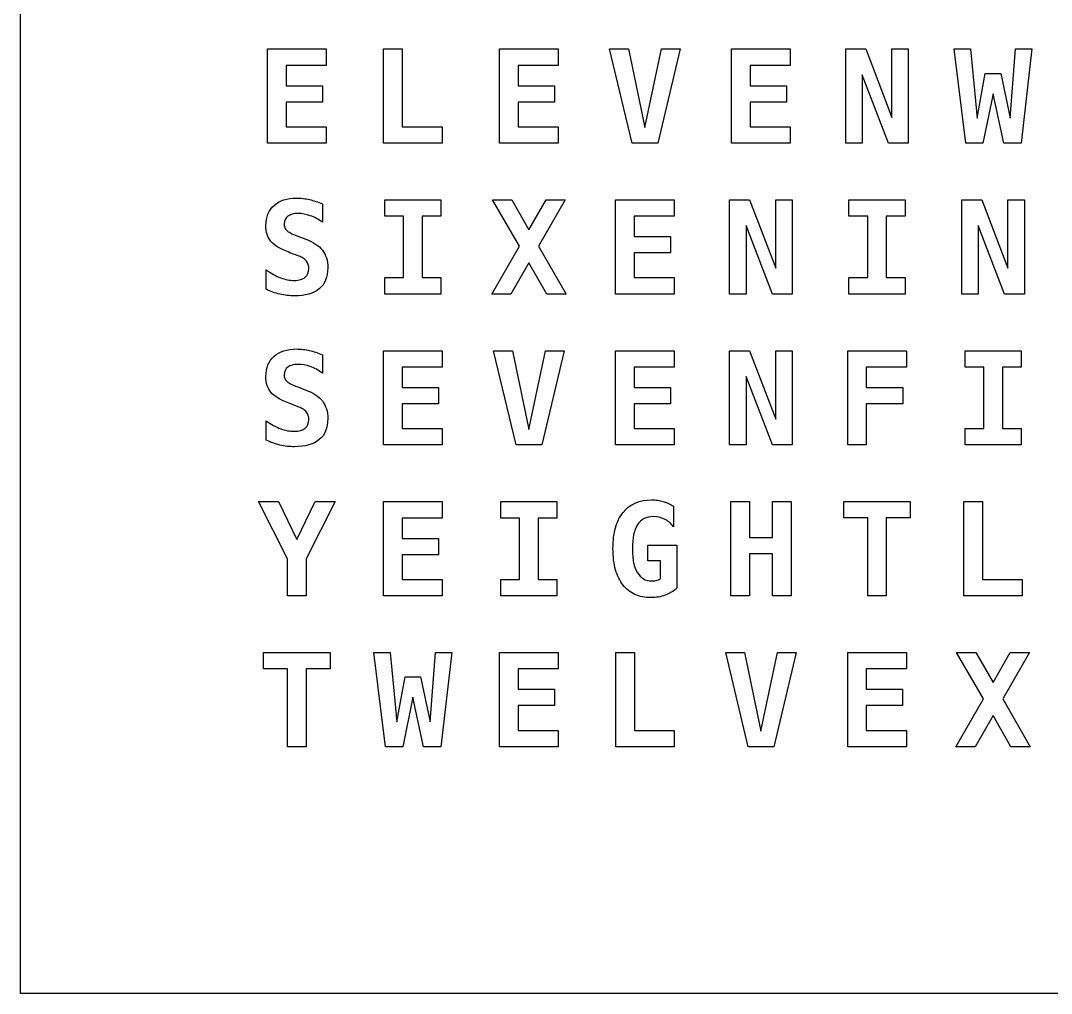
# Model space of a CAD drawing. Extents: x 14 to 293, y 10 to 290.
# Drawn here: x 13.8 to 161.8, y 10.1 to 149.8 of the extents above; entities that cross this region are included whole.
import ezdxf

# ---------------------------------------------------------------- set-up
doc = ezdxf.new("R2010")
doc.units = 0
doc.layers.add('Layer_1', color=7, linetype='CONTINUOUS')

msp = doc.modelspace()

# ---------------------------------------------------------------- linework, layer by layer
at = {"layer": 'Layer_1', "color": 5}
for points in [[(293.161773, 10.134256), (13.76052, 10.134256), (13.76052, 289.5355), (293.161773, 289.5355)], [(57.654992, 132.234585), (49.227798, 132.234585), (49.227798, 145.763673), (57.654992, 145.763673), (57.654992, 143.407458), (51.900794, 143.407458), (51.900794, 140.48962), (57.111373, 140.48962), (57.111373, 138.133759), (51.900794, 138.133759), (51.900794, 134.590795), (57.654992, 134.590795)], [(65.915339, 132.234585), (65.915339, 145.763673), (68.588345, 145.763673), (68.588345, 134.590795), (74.306195, 134.590795), (74.306195, 132.234585)], [(90.994383, 132.234585), (82.567193, 132.234585), (82.567193, 145.763673), (90.994383, 145.763673), (90.994383, 143.407458), (85.240201, 143.407458), (85.240201, 140.48962), (90.450752, 140.48962), (90.450752, 138.133759), (85.240201, 138.133759), (85.240201, 134.590795), (90.994383, 134.590795)], [(103.446405, 134.463618), (105.829783, 145.763493), (108.520786, 145.763493), (105.30414, 132.23476), (101.597841, 132.23476), (98.381198, 145.763493), (101.072553, 145.763493)], [(124.334437, 132.234585), (115.907241, 132.234585), (115.907241, 145.763673), (124.334437, 145.763673), (124.334437, 143.407458), (118.580252, 143.407458), (118.580252, 140.48962), (123.790803, 140.48962), (123.790803, 138.133759), (118.580252, 138.133759), (118.580252, 134.590795), (124.334437, 134.590795)], [(132.291976, 145.763673), (135.164655, 145.763673), (138.934105, 135.931709), (138.934105, 145.763673), (141.290318, 145.763673), (141.290318, 132.234585), (138.435628, 132.234585), (134.648189, 142.066544), (134.648189, 132.234585), (132.291976, 132.234585)], [(147.874874, 145.763673), (150.212743, 145.763673), (151.182181, 135.832223), (152.350941, 142.257042), (154.57098, 142.257042), (155.930238, 135.832223), (156.691536, 145.763673), (159.047397, 145.763673), (157.488819, 132.234585), (154.996785, 132.234585), (153.45655, 139.338849), (152.015799, 132.234585), (149.542108, 132.234585)], [(66.082802, 121.737358), (66.082802, 124.093571), (74.138517, 124.093571), (74.138517, 121.737358), (71.447165, 121.737358), (71.447165, 112.920695), (74.138517, 112.920695), (74.138517, 110.564486), (66.082802, 110.564486), (66.082802, 112.920695), (68.774157, 112.920695), (68.774157, 121.737358)], [(92.122646, 110.564486), (89.35897, 110.564486), (86.776274, 115.040899), (84.202749, 110.564486), (81.439075, 110.564486), (85.408196, 117.433098), (81.547732, 124.093571), (84.311405, 124.093571), (86.776274, 119.788961), (89.249962, 124.093571), (92.013638, 124.093571), (88.171869, 117.433098)], [(107.664589, 110.564486), (99.237043, 110.564486), (99.237043, 124.093571), (107.664589, 124.093571), (107.664589, 121.737358), (101.910404, 121.737358), (101.910404, 118.81952), (107.120955, 118.81952), (107.120955, 116.463659), (101.910404, 116.463659), (101.910404, 112.920695), (107.664589, 112.920695)], [(115.622091, 124.093571), (118.494421, 124.093571), (122.263868, 114.261966), (122.263868, 124.093571), (124.620081, 124.093571), (124.620081, 110.564486), (121.765745, 110.564486), (117.977952, 120.396445), (117.977952, 110.564486), (115.622091, 110.564486)], [(132.763252, 121.737358), (132.763252, 124.093571), (140.818968, 124.093571), (140.818968, 121.737358), (138.127616, 121.737358), (138.127616, 112.920695), (140.818968, 112.920695), (140.818968, 110.564486), (132.763252, 110.564486), (132.763252, 112.920695), (135.454607, 112.920695), (135.454607, 121.737358)], [(148.962173, 124.093571), (151.834858, 124.093571), (155.604303, 114.261966), (155.604303, 124.093571), (157.960166, 124.093571), (157.960166, 110.564486), (155.105828, 110.564486), (151.318034, 120.396445), (151.318034, 110.564486), (148.962173, 110.564486)], [(74.324541, 88.894386), (65.896993, 88.894386), (65.896993, 102.423476), (74.324541, 102.423476), (74.324541, 100.067261), (68.570001, 100.067261), (68.570001, 97.149423), (73.780555, 97.149423), (73.780555, 94.793562), (68.570001, 94.793562), (68.570001, 91.250598), (74.324541, 91.250598)], [(86.776203, 91.123775), (89.15958, 102.423296), (91.850932, 102.423296), (88.633938, 88.89456), (84.927993, 88.89456), (81.710996, 102.423296), (84.402351, 102.423296)], [(107.664589, 88.894386), (99.237043, 88.894386), (99.237043, 102.423476), (107.664589, 102.423476), (107.664589, 100.067261), (101.910404, 100.067261), (101.910404, 97.149423), (107.120955, 97.149423), (107.120955, 94.793562), (101.910404, 94.793562), (101.910404, 91.250598), (107.664589, 91.250598)], [(115.622091, 102.423476), (118.494421, 102.423476), (122.263868, 92.591866), (122.263868, 102.423476), (124.620081, 102.423476), (124.620081, 88.894386), (121.765745, 88.894386), (117.977952, 98.726699), (117.977952, 88.894386), (115.622091, 88.894386)], [(141.004637, 100.067261), (135.250454, 100.067261), (135.250454, 97.149423), (140.48817, 97.149423), (140.48817, 94.793562), (135.250454, 94.793562), (135.250454, 88.894386), (132.577443, 88.894386), (132.577443, 102.423476), (141.004637, 102.423476)], [(149.433455, 100.067261), (149.433455, 102.423476), (157.488819, 102.423476), (157.488819, 100.067261), (154.797816, 100.067261), (154.797816, 91.250598), (157.488819, 91.250598), (157.488819, 88.894386), (149.433455, 88.894386), (149.433455, 91.250598), (152.124455, 91.250598), (152.124455, 100.067261)], [(47.926694, 80.753368), (50.808194, 80.753368), (53.436062, 75.316686), (56.073072, 80.753368), (58.954572, 80.753368), (54.777301, 72.552661), (54.777301, 67.22428), (52.104306, 67.22428), (52.104306, 72.552661)], [(74.324541, 67.22428), (65.896993, 67.22428), (65.896993, 80.753368), (74.324541, 80.753368), (74.324541, 78.397156), (68.570001, 78.397156), (68.570001, 75.479317), (73.780555, 75.479317), (73.780555, 73.123457), (68.570001, 73.123457), (68.570001, 69.580495), (74.324541, 69.580495)], [(82.753002, 78.397156), (82.753002, 80.753368), (90.808723, 80.753368), (90.808723, 78.397156), (88.117365, 78.397156), (88.117365, 69.580495), (90.808723, 69.580495), (90.808723, 67.22428), (82.753002, 67.22428), (82.753002, 69.580495), (85.444356, 69.580495), (85.444356, 78.397156)], [(115.776116, 80.753368), (118.449124, 80.753368), (118.449124, 75.597501), (121.793122, 75.597501), (121.793122, 80.753368), (124.46613, 80.753368), (124.46613, 67.22428), (121.793122, 67.22428), (121.793122, 73.241286), (118.449124, 73.241286), (118.449124, 67.22428), (115.776116, 67.22428)], [(138.12765, 67.22428), (135.454641, 67.22428), (135.454641, 78.415499), (132.020334, 78.415499), (132.020334, 80.753368), (141.561958, 80.753368), (141.561958, 78.415499), (138.12765, 78.415499)], [(149.265672, 67.22428), (149.265672, 80.753368), (151.93868, 80.753368), (151.93868, 69.580495), (157.656527, 69.580495), (157.656527, 67.22428)], [(54.77733, 45.554371), (52.104332, 45.554371), (52.104332, 56.745227), (48.670012, 56.745227), (48.670012, 59.083099), (58.211283, 59.083099), (58.211283, 56.745227), (54.77733, 56.745227)], [(64.524223, 59.083099), (66.862092, 59.083099), (67.83188, 49.152008), (69.00064, 55.576473), (71.220679, 55.576473), (72.579939, 49.152008), (73.341235, 59.083099), (75.697099, 59.083099), (74.138517, 45.554371), (71.646484, 45.554371), (70.106252, 52.658634), (68.665497, 45.554371), (66.19181, 45.554371)], [(90.994383, 45.554371), (82.567193, 45.554371), (82.567193, 59.083099), (90.994383, 59.083099), (90.994383, 56.727238), (85.240201, 56.727238), (85.240201, 53.809048), (90.450752, 53.809048), (90.450752, 51.453539), (85.240201, 51.453539), (85.240201, 47.910221), (90.994383, 47.910221)], [(99.255421, 45.554371), (99.255421, 59.083099), (101.928427, 59.083099), (101.928427, 47.910221), (107.64628, 47.910221), (107.64628, 45.554371)], [(120.116605, 47.783406), (122.499631, 59.082924), (125.190986, 59.082924), (121.974343, 45.55453), (118.268041, 45.55453), (115.051044, 59.082924), (117.742401, 59.082924)], [(141.004637, 45.554371), (132.577443, 45.554371), (132.577443, 59.083099), (141.004637, 59.083099), (141.004637, 56.727238), (135.250454, 56.727238), (135.250454, 53.809048), (140.461005, 53.809048), (140.461005, 51.453539), (135.250454, 51.453539), (135.250454, 47.910221), (141.004637, 47.910221)], [(158.802779, 45.554371), (156.039106, 45.554371), (153.456762, 50.03043), (150.883236, 45.554371), (148.119563, 45.554371), (152.088329, 52.422978), (148.227865, 59.083099), (150.991893, 59.083099), (153.456762, 54.778839), (155.930097, 59.083099), (158.694123, 59.083099), (154.852002, 52.422978)]]:
    msp.add_lwpolyline(points, close=True, dxfattribs=at)
for points in [[(57.124357, 123.504254), (57.124357, 120.894742)], [(53.563062, 118.892016), (54.713828, 118.457393)], [(53.762368, 116.010515), (52.448251, 116.508993)], [(49.050281, 111.262104), (49.050281, 114.02613)], [(57.124357, 101.834154), (57.124357, 99.224645)], [(53.563062, 97.221918), (54.713828, 96.787293)], [(53.762368, 94.340415), (52.448251, 94.838893)], [(49.050281, 89.592359), (49.050281, 92.356032)], [(107.560338, 80.109901), (107.560338, 77.146907)], [(105.702605, 69.679976), (105.702605, 72.262677), (103.872385, 72.262677), (103.872385, 74.509881), (108.040474, 74.509881), (108.040474, 68.3119)]]:
    msp.add_lwpolyline(points, dxfattribs=at)
for points in [[(48.995949, 120.40544), (48.995949, 121.637698), (49.388609, 122.601493), (50.173898, 123.295762)], [(50.173898, 123.295762), (50.965169, 123.996733), (52.040438, 124.347044), (53.40005, 124.347044)], [(53.40005, 124.347044), (53.72568, 124.347044), (54.049192, 124.329079), (54.369854, 124.292717)], [(54.369854, 124.292717), (54.689841, 124.256382), (54.991818, 124.205227), (55.275792, 124.13855)], [(55.275792, 124.13855), (55.559767, 124.072227), (55.859995, 123.98615), (56.177863, 123.880668)], [(56.177863, 123.880668), (56.494291, 123.774835), (56.810383, 123.649245), (57.124357, 123.504254)], [(52.131119, 121.746351), (51.786803, 121.486356), (51.614647, 121.118408), (51.614647, 120.641094)], [(53.608219, 122.135823), (52.961559, 122.135823), (52.46942, 122.006), (52.131119, 121.746351)], [(55.374937, 121.819024), (54.776963, 122.030339), (54.188159, 122.135823), (53.608219, 122.135823)], [(57.124357, 120.894742), (56.556381, 121.299383), (55.97325, 121.607358), (55.374937, 121.819024)], [(49.711756, 118.131071), (49.234431, 118.686699), (48.995949, 119.44482), (48.995949, 120.40544)], [(51.614647, 120.641094), (51.614647, 120.266092), (51.741282, 119.955294), (51.995282, 119.70729)], [(51.995282, 119.70729), (52.115932, 119.586991), (52.295848, 119.462812), (52.534698, 119.336166)], [(52.534698, 119.336166), (52.772807, 119.209164), (53.115737, 119.060997), (53.563062, 118.892016)], [(50.73586, 117.310858), (50.288537, 117.579677), (49.947415, 117.853082), (49.711756, 118.131071)], [(52.448251, 116.508993), (51.753643, 116.774635), (51.182847, 117.042041), (50.73586, 117.310858)], [(54.713828, 118.457393), (55.269442, 118.245723), (55.743578, 118.01148), (56.136236, 117.754657)], [(56.136236, 117.754657), (56.528862, 117.498185), (56.855199, 117.206789), (57.114816, 116.880468)], [(54.355741, 115.707126), (54.177237, 115.824952), (53.979313, 115.925849), (53.762368, 116.010515)], [(54.813311, 115.294725), (54.686285, 115.45171), (54.533543, 115.589296), (54.355741, 115.707126)], [(57.114816, 116.880468), (57.628123, 116.222182), (57.885655, 115.373044), (57.885655, 114.334107)], [(49.050281, 114.02613), (49.424931, 113.760134), (49.778076, 113.536473), (50.110395, 113.355498)], [(54.631955, 112.9752), (54.994276, 113.276827), (55.175602, 113.693813), (55.175602, 114.225096)], [(55.175602, 114.225096), (55.175602, 114.636087), (55.054952, 114.992393), (54.813311, 115.294725)], [(57.885655, 114.334107), (57.885655, 112.999189), (57.480663, 111.996239), (56.671019, 111.325959)], [(50.110395, 113.355498), (50.442715, 113.174166), (50.781016, 113.020001), (51.125326, 112.893356)], [(51.125326, 112.893356), (51.795976, 112.645703), (52.448251, 112.521526), (53.082547, 112.521526)], [(53.082547, 112.521526), (53.426863, 112.521526), (53.72568, 112.559626), (53.979313, 112.635123)], [(53.979313, 112.635123), (54.233342, 112.710616), (54.450657, 112.823858), (54.631955, 112.9752)], [(51.007499, 110.546668), (50.318876, 110.709652), (49.666599, 110.948131), (49.050281, 111.262104)], [(56.671019, 111.325959), (55.855762, 110.649324), (54.665822, 110.311012), (53.10092, 110.311012)], [(52.040438, 110.364987), (51.696493, 110.401674), (51.351812, 110.461647), (51.007499, 110.546668)], [(53.10092, 110.311012), (52.738237, 110.311012), (52.385119, 110.328977), (52.040438, 110.364987)], [(50.173898, 101.625662), (50.965169, 102.326636), (52.040438, 102.676944), (53.40005, 102.676944)], [(53.40005, 102.676944), (53.72568, 102.676944), (54.049192, 102.658979), (54.369854, 102.622969)], [(54.369854, 102.622969), (54.689841, 102.586282), (54.991818, 102.535127), (55.275792, 102.468452)], [(55.275792, 102.468452), (55.559767, 102.402484), (55.859995, 102.31605), (56.177863, 102.210571)], [(56.177863, 102.210571), (56.494291, 102.104735), (56.810383, 101.979145), (57.124357, 101.834154)], [(48.995949, 98.73534), (48.995949, 99.9676), (49.388609, 100.931393), (50.173898, 101.625662)], [(52.131119, 100.076609), (51.786803, 99.81661), (51.614647, 99.448308), (51.614647, 98.970997)], [(53.608219, 100.466075), (52.961559, 100.466075), (52.46942, 100.336255), (52.131119, 100.076609)], [(55.374937, 100.14893), (54.776963, 100.360242), (54.188159, 100.466075), (53.608219, 100.466075)], [(57.124357, 99.224645), (56.556381, 99.629283), (55.97325, 99.93726), (55.374937, 100.14893)], [(49.711756, 96.460971), (49.234431, 97.016599), (48.995949, 97.774723), (48.995949, 98.73534)], [(51.614647, 98.970997), (51.614647, 98.596344), (51.741282, 98.285194), (51.995282, 98.037544)], [(51.995282, 98.037544), (52.115932, 97.916894), (52.295848, 97.792715), (52.534698, 97.666069)], [(50.73586, 95.641115), (50.288537, 95.909577), (49.947415, 96.182982), (49.711756, 96.460971)], [(52.534698, 97.666069), (52.772807, 97.539064), (53.115737, 97.390897), (53.563062, 97.221918)], [(54.713828, 96.787293), (55.269442, 96.575623), (55.743578, 96.341732), (56.136236, 96.084557)], [(52.448251, 94.838893), (51.753643, 95.104535), (51.182847, 95.371941), (50.73586, 95.641115)], [(56.136236, 96.084557), (56.528862, 95.828085), (56.855199, 95.536692), (57.114816, 95.210368)], [(57.114816, 95.210368), (57.628123, 94.552085), (57.885655, 93.702944), (57.885655, 92.664007)], [(54.355741, 94.037026), (54.177237, 94.154853), (53.979313, 94.256103), (53.762368, 94.340415)], [(54.813311, 93.624628), (54.686285, 93.781613), (54.533543, 93.919196), (54.355741, 94.037026)], [(55.175602, 92.555351), (55.175602, 92.965987), (55.054952, 93.322296), (54.813311, 93.624628)], [(49.050281, 92.356032), (49.424931, 92.090036), (49.778076, 91.866725), (50.110395, 91.685398)], [(54.631955, 91.305102), (54.994276, 91.607082), (55.175602, 92.023713), (55.175602, 92.555351)], [(57.885655, 92.664007), (57.885655, 91.329092), (57.480663, 90.326139), (56.671019, 89.655859)], [(50.110395, 91.685398), (50.442715, 91.504069), (50.781016, 91.349904), (51.125326, 91.223259)], [(51.125326, 91.223259), (51.795976, 90.975609), (52.448251, 90.851778), (53.082547, 90.851778)], [(53.082547, 90.851778), (53.426863, 90.851778), (53.72568, 90.889526), (53.979313, 90.965025)], [(53.979313, 90.965025), (54.233342, 91.040516), (54.450657, 91.153761), (54.631955, 91.305102)], [(51.007499, 88.876571), (50.318876, 89.039554), (49.666599, 89.278031), (49.050281, 89.592359)], [(52.040438, 88.695239), (51.696493, 88.731574), (51.351812, 88.791547), (51.007499, 88.876571)], [(56.671019, 89.655859), (55.855762, 88.979227), (54.665822, 88.640912), (53.10092, 88.640912)], [(53.10092, 88.640912), (52.738237, 88.640912), (52.385119, 88.658904), (52.040438, 88.695239)], [(100.311077, 79.203611), (101.277693, 80.405883), (102.652121, 81.007016), (104.43401, 81.007016)], [(104.43401, 81.007016), (104.741985, 81.007016), (105.027735, 80.989024), (105.290205, 80.952689)], [(105.290205, 80.952689), (105.553378, 80.916706), (105.817257, 80.858849), (106.083253, 80.780533)], [(106.083253, 80.780533), (106.596548, 80.629543), (107.089379, 80.405883), (107.560338, 80.109901)], [(99.218872, 76.992742), (99.457703, 77.862697), (99.821772, 78.599649), (100.311077, 79.203611)], [(104.678837, 78.60565), (103.657895, 78.60565), (102.896596, 78.225351), (102.395298, 77.463703)], [(106.273399, 78.242991), (105.790447, 78.484997), (105.258455, 78.60565), (104.678837, 78.60565)], [(102.395298, 77.463703), (101.893648, 76.690765), (101.643172, 75.537171), (101.643172, 74.002585)], [(107.560338, 77.146907), (107.185688, 77.630213), (106.756711, 77.995341), (106.273399, 78.242991)], [(98.861155, 74.002585), (98.861155, 75.126186), (98.980395, 76.123141), (99.218872, 76.992742)], [(99.237218, 70.948926), (98.98639, 71.806533), (98.861155, 72.8243), (98.861155, 74.002585)], [(101.643172, 74.002585), (101.643172, 73.247284), (101.703497, 72.58159), (101.824499, 72.004441)], [(101.824499, 72.004441), (101.945504, 71.427295), (102.126481, 70.939401), (102.368133, 70.540761)], [(100.293085, 68.792034), (99.840119, 69.372001), (99.488043, 70.090967), (99.237218, 70.948926)], [(102.368133, 70.540761), (102.597439, 70.166463), (102.886013, 69.878239), (103.233503, 69.675391)], [(103.233503, 69.675391), (103.580285, 69.473249), (103.999033, 69.372001), (104.488692, 69.372001)], [(105.503639, 69.553331), (105.569959, 69.589314), (105.636282, 69.631647), (105.702605, 69.679976)], [(102.01465, 67.428187), (101.338018, 67.733341), (100.764044, 68.188075), (100.293085, 68.792034)], [(104.488692, 69.372001), (104.608987, 69.372001), (104.733167, 69.378351), (104.859815, 69.390337)], [(104.859815, 69.390347), (104.986815, 69.402333), (105.101824, 69.423156), (105.20448, 69.453495)], [(105.20448, 69.453495), (105.337126, 69.483833), (105.436961, 69.516995), (105.503639, 69.553331)], [(108.040474, 68.3119), (107.532824, 67.87692), (106.968377, 67.544603), (106.346075, 67.314945)], [(104.325354, 66.970632), (103.461397, 66.970632), (102.691279, 67.123387), (102.01465, 67.428187)], [(105.385807, 67.056712), (105.059485, 66.999207), (104.706002, 66.970632), (104.325354, 66.970632)], [(106.346075, 67.314945), (106.032099, 67.200293), (105.711776, 67.114214), (105.385807, 67.056712)]]:
    msp.add_open_spline(points, degree=3, dxfattribs=at)

doc.saveas('drawing.dxf')
